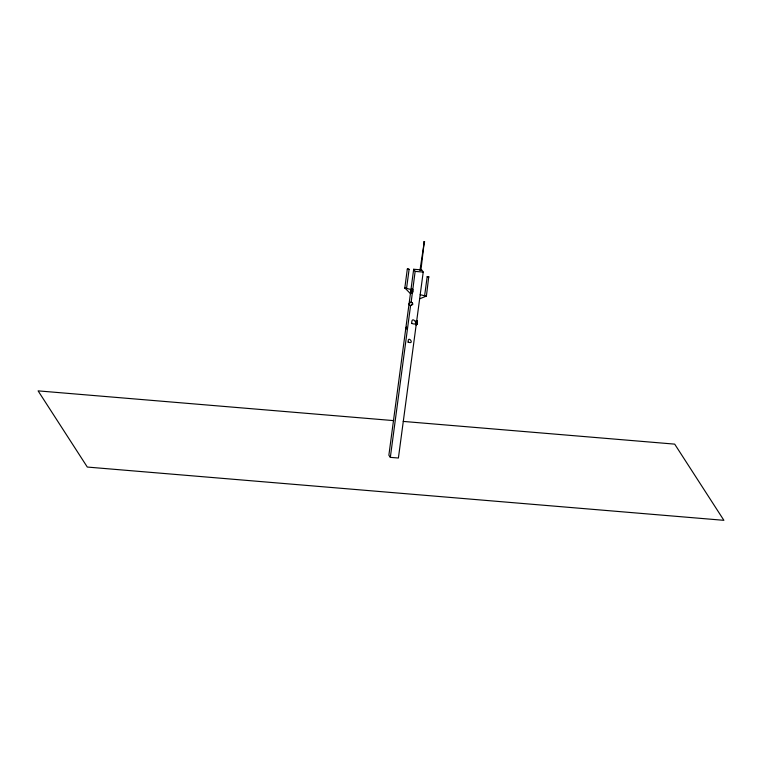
<?xml version="1.0" encoding="UTF-8"?>
<svg xmlns="http://www.w3.org/2000/svg" width="762" height="762" viewBox="0 0 762 762"><rect width="100%" height="100%" fill="white"/><g stroke="black" fill="none" stroke-linecap="round" stroke-linejoin="round"><path stroke-width="1.14" d="M411.251 291.722C412.661 282.673 412.147 298.237 411.251 291.722L411.871 291.779M411.451 293.265L412.537 292.76L412.813 290.665L412.204 290.608M415.681 324.145L415.938 324.793L416.395 320.516M416.29 324.202C416.976 326.069 418.233 319.85 416.166 320.516M404.784 288.179L407.318 269.034L408.051 268.929L409.108 269.3L406.556 288.388L404.784 288.179L406.556 288.388M413.68 269.253L388.868 455.2L390.334 457.362L398.402 458.019L423.215 272.063L421.757 269.91L413.68 269.253L415.147 271.405L411.137 302.247L409.546 302.962L409.204 304.228L409.775 302.504L411.042 302.114L412.271 302.838L411.566 302.343M390.334 457.362L410.594 305.476C416.557 301.009 409.308 308.61 409.118 304.095M420.014 270.11L424.291 241.697L420.91 270.243L420.014 270.11L420.834 270.281M420.195 294.703L426.253 296.161L424.615 295.808L427.168 276.72L428.739 276.797L426.406 296.075L419.643 298.818M416.433 321.574L417.005 320.564M405.803 329.46L406.479 326.955M405.66 328.936L406.594 327.117M411.775 323.545C411.147 313.696 420.862 327.003 411.671 323.383M408.156 342.224C407.651 334.347 415.423 344.986 408.07 342.09M424.701 241.868L423.805 241.735M409.061 269.348L407.327 269.091M428.958 276.987L427.168 276.72M415.147 271.405L423.215 272.063M411.775 289.065L412.623 289.122M412.099 289.284L412.718 289.341M411.651 289.284L412.271 289.331M411.537 289.627L412.775 289.684M412.194 290.084L412.813 290.132M411.423 290.074L412.042 290.122M411.337 290.598L411.956 290.646M412.175 291.17L412.785 291.227M411.28 291.16L411.899 291.208M412.109 291.732L412.728 291.789M411.261 292.246L411.871 292.303M412.023 292.265L412.642 292.313M411.29 292.703L412.537 292.76M411.356 293.046L412.413 293.103M416.481 320.735L417.1 320.783M416.547 321.078L417.166 321.135M416.585 321.535L417.195 321.583M416.585 322.059L417.205 322.107M416.557 322.621L417.176 322.669M416.5 323.183L417.119 323.231M416.414 323.707L417.033 323.755M416.309 324.155L416.919 324.212M416.185 324.498L416.804 324.555M415.738 324.498L416.357 324.545M415.833 324.717L416.681 324.764M393.735 420.624L38.1 390.868L87.306 467.058L723.9 520.322L674.694 444.132L403.222 421.415M410.975 289.493L404.927 288.036L410.432 293.618M410.689 305.6L410.251 305.514M412.185 302.704L412.613 303.628"/></g></svg>
